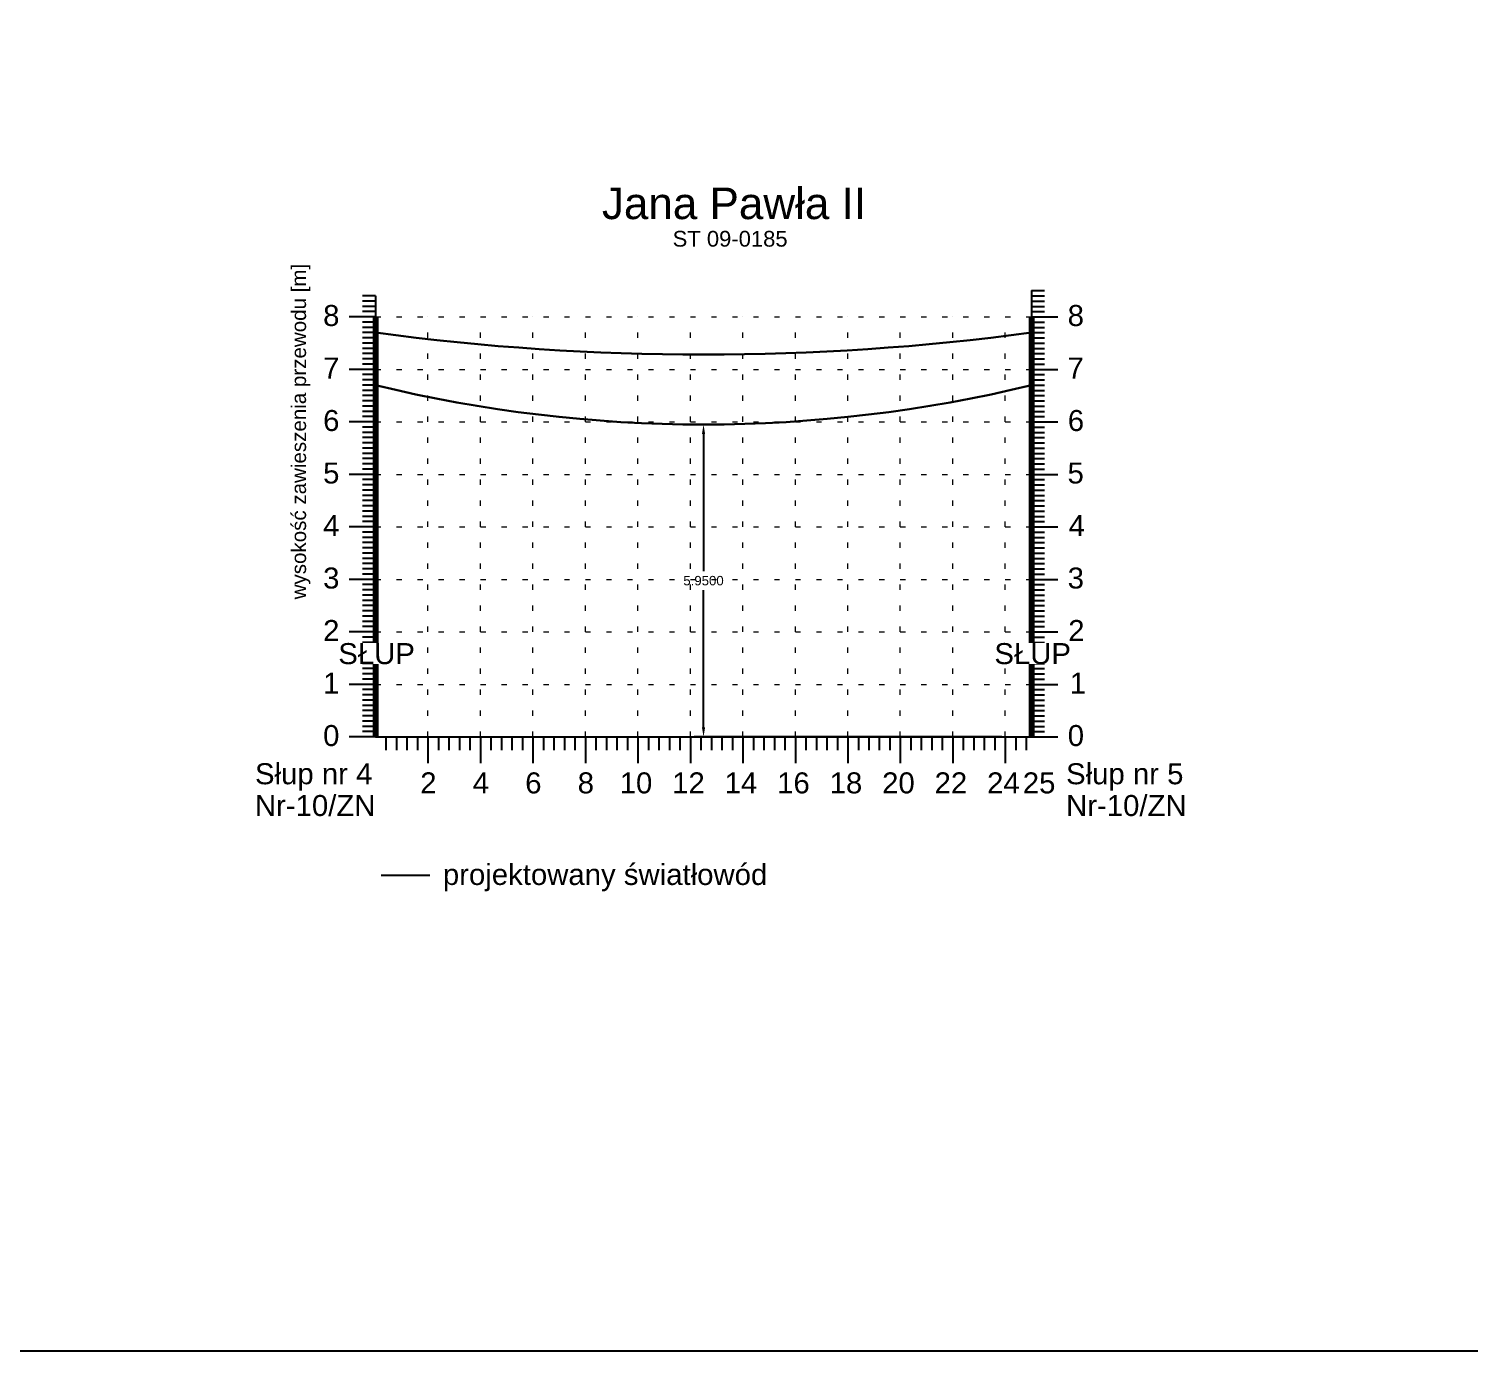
# Model space of a CAD drawing. Header units: metres. Extents: x -155 to 1812, y 681 to 886.
# Drawn here: x 416.51 to 443.95, y 800.52 to 825.71 of the extents above; entities that cross this region are included whole.
import ezdxf

# ---------------------------------------------------------------- set-up
doc = ezdxf.new("R2010")
doc.units = ezdxf.units.M
doc.header["$MEASUREMENT"] = 0
doc.linetypes.add('ACAD_ISO07W100', pattern=[3, 0, -3])
doc.layers.add('ramka', color=7, linetype='Continuous', plot=False)
doc.styles.get("Standard").update_dxf_attribs({"font": 'arial.ttf'})
doc.dimstyles.get("Standard").update_dxf_attribs({"dimtxt": 0.18, "dimasz": 0.18, "dimexe": 0.18, "dimexo": 0.0625, "dimgap": 0.09, "dimtad": 0, "dimtih": 1, "dimtoh": 1, "dimdec": 4, "dimzin": 0, "dimdsep": 46, "dimtxsty": 'Standard', "dimcen": 0.09, "dimadec": 0, "dimazin": 0, "dimtfac": 1, "dimtdec": 4, "dimtofl": 0, "dimtmove": 0, "dimatfit": 3, "dimfxl": 1, "dimtolj": 1, "dimtzin": 0, "dimarcsym": 0})

# ---------------------------------------------------------------- blocks, each defined once
blk = doc.blocks.new('*D282')
at = {"color": 0, "lineweight": -2}
for p, q in [((429.303, 818.171), (429.186, 818.171)), ((429.366, 817.991), (429.366, 815.378)), ((429.366, 812.401), (429.366, 815.014)), ((435.053, 812.221), (429.186, 812.221))]:
    blk.add_line(p, q, dxfattribs=at)
at = {"color": 0}
for points in [[(429.396, 817.991), (429.336, 817.991), (429.366, 818.171)], [(429.336, 812.401), (429.396, 812.401), (429.366, 812.221)]]:
    blk.add_solid(points, dxfattribs=at)
at = {"layer": 'Defpoints', "color": 0}
for p in [(429.366, 818.171), (429.366, 812.221), (435.116, 812.221)]:
    blk.add_point(p, dxfattribs=at)
at = {"color": 0, "lineweight": 25, "insert": (429.366, 815.196), "char_height": 0.18, "attachment_point": 5}
blk.add_mtext('\\A1;5.9500', dxfattribs=at)

msp = doc.modelspace()

# ---------------------------------------------------------------- linework, layer by layer
for p, q in [((423.11577, 820.62103), (422.86577, 820.62103)), ((423.11577, 820.62103), (422.86577, 820.62103)), ((423.11577, 820.62103), (423.11577, 812.22103)), ((435.61577, 820.72103), (435.61577, 812.22103)), ((435.61577, 820.72103), (435.86577, 820.72103)), ((435.61577, 820.72103), (435.86577, 820.72103)), ((435.61577, 820.62103), (435.86577, 820.62103)), ((435.61577, 820.62103), (435.86577, 820.62103)), ((423.11577, 820.52103), (422.86577, 820.52103)), ((423.11577, 820.52103), (422.86577, 820.52103)), ((423.11577, 820.42103), (422.86577, 820.42103)), ((423.11577, 820.42103), (422.86577, 820.42103)), ((423.11577, 820.32103), (422.86577, 820.32103)), ((423.11577, 820.32103), (422.86577, 820.32103)), ((435.61577, 820.52103), (435.86577, 820.52103)), ((435.61577, 820.52103), (435.86577, 820.52103)), ((435.61577, 820.42103), (435.86577, 820.42103)), ((435.61577, 820.42103), (435.86577, 820.42103)), ((435.61577, 820.32103), (435.86577, 820.32103)), ((435.61577, 820.32103), (435.86577, 820.32103)), ((423.11577, 820.22103), (422.61577, 820.22103)), ((423.11577, 820.22103), (422.61577, 820.22103)), ((423.11577, 820.22103), (422.61577, 820.22103)), ((423.11577, 820.22103), (422.61577, 820.22103)), ((423.11577, 820.12103), (422.86577, 820.12103)), ((423.11577, 820.02103), (422.86577, 820.02103)), ((435.61577, 820.22103), (436.11577, 820.22103)), ((435.61577, 820.22103), (436.11577, 820.22103)), ((435.61577, 820.22103), (436.11577, 820.22103)), ((435.61577, 820.22103), (436.11577, 820.22103)), ((435.61577, 820.12103), (435.86577, 820.12103)), ((435.61577, 820.02103), (435.86577, 820.02103)), ((423.11577, 819.92103), (422.86577, 819.92103)), ((423.11577, 819.82103), (422.86577, 819.82103)), ((435.61577, 819.92103), (435.86577, 819.92103)), ((435.61577, 819.82103), (435.86577, 819.82103)), ((423.11577, 819.72103), (422.86577, 819.72103)), ((423.11577, 819.62103), (422.86577, 819.62103)), ((423.11577, 819.52103), (422.86577, 819.52103)), ((435.61577, 819.72103), (435.86577, 819.72103)), ((435.61577, 819.62103), (435.86577, 819.62103)), ((435.61577, 819.52103), (435.86577, 819.52103)), ((423.11577, 819.22103), (422.61577, 819.22103)), ((423.11577, 819.22103), (422.61577, 819.22103)), ((423.11577, 819.42103), (422.86577, 819.42103)), ((423.11577, 819.32103), (422.86577, 819.32103)), ((435.61577, 819.42103), (435.86577, 819.42103)), ((435.61577, 819.32103), (435.86577, 819.32103)), ((435.61577, 819.22103), (436.11577, 819.22103)), ((435.61577, 819.22103), (436.11577, 819.22103)), ((423.11577, 819.12103), (422.86577, 819.12103)), ((423.11577, 819.02103), (422.86577, 819.02103)), ((423.11577, 818.92103), (422.86577, 818.92103)), ((435.61577, 819.12103), (435.86577, 819.12103)), ((435.61577, 819.02103), (435.86577, 819.02103)), ((435.61577, 818.92103), (435.86577, 818.92103)), ((423.11577, 818.82103), (422.86577, 818.82103)), ((423.11577, 818.72103), (422.86577, 818.72103)), ((435.61577, 818.82103), (435.86577, 818.82103)), ((435.61577, 818.72103), (435.86577, 818.72103)), ((423.11577, 818.62103), (422.86577, 818.62103)), ((423.11577, 818.52103), (422.86577, 818.52103)), ((423.11577, 818.42103), (422.86577, 818.42103)), ((435.61577, 818.62103), (435.86577, 818.62103)), ((435.61577, 818.52103), (435.86577, 818.52103)), ((435.61577, 818.42103), (435.86577, 818.42103)), ((423.11577, 818.22103), (422.61577, 818.22103)), ((423.11577, 818.22103), (422.61577, 818.22103)), ((423.11577, 818.32103), (422.86577, 818.32103)), ((423.11577, 818.12103), (422.86577, 818.12103)), ((435.61577, 818.32103), (435.86577, 818.32103)), ((435.61577, 818.22103), (436.11577, 818.22103)), ((435.61577, 818.22103), (436.11577, 818.22103)), ((435.61577, 818.12103), (435.86577, 818.12103)), ((423.11577, 818.02103), (422.86577, 818.02103)), ((423.11577, 817.92103), (422.86577, 817.92103)), ((423.11577, 817.82103), (422.86577, 817.82103)), ((435.61577, 818.02103), (435.86577, 818.02103)), ((435.61577, 817.92103), (435.86577, 817.92103)), ((435.61577, 817.82103), (435.86577, 817.82103)), ((423.11577, 817.72103), (422.86577, 817.72103)), ((423.11577, 817.62103), (422.86577, 817.62103)), ((435.61577, 817.72103), (435.86577, 817.72103)), ((435.61577, 817.62103), (435.86577, 817.62103)), ((423.11577, 817.52103), (422.86577, 817.52103)), ((423.11577, 817.42103), (422.86577, 817.42103)), ((423.11577, 817.32103), (422.86577, 817.32103)), ((435.61577, 817.52103), (435.86577, 817.52103)), ((435.61577, 817.42103), (435.86577, 817.42103)), ((435.61577, 817.32103), (435.86577, 817.32103)), ((423.11577, 817.22103), (422.61577, 817.22103)), ((423.11577, 817.22103), (422.61577, 817.22103)), ((423.11577, 817.12103), (422.86577, 817.12103)), ((423.11577, 817.02103), (422.86577, 817.02103)), ((435.61577, 817.22103), (436.11577, 817.22103)), ((435.61577, 817.22103), (436.11577, 817.22103)), ((435.61577, 817.12103), (435.86577, 817.12103)), ((435.61577, 817.02103), (435.86577, 817.02103)), ((423.11577, 816.92103), (422.86577, 816.92103)), ((423.11577, 816.82103), (422.86577, 816.82103)), ((423.11577, 816.72103), (422.86577, 816.72103)), ((435.61577, 816.92103), (435.86577, 816.92103)), ((435.61577, 816.82103), (435.86577, 816.82103)), ((435.61577, 816.72103), (435.86577, 816.72103)), ((423.11577, 816.62103), (422.86577, 816.62103)), ((423.11577, 816.52103), (422.86577, 816.52103)), ((435.61577, 816.62103), (435.86577, 816.62103)), ((435.61577, 816.52103), (435.86577, 816.52103)), ((423.11577, 816.22103), (422.61577, 816.22103)), ((423.11577, 816.22103), (422.61577, 816.22103)), ((423.11577, 816.42103), (422.86577, 816.42103)), ((423.11577, 816.32103), (422.86577, 816.32103)), ((435.61577, 816.42103), (435.86577, 816.42103)), ((435.61577, 816.32103), (435.86577, 816.32103)), ((435.61577, 816.22103), (436.11577, 816.22103)), ((435.61577, 816.22103), (436.11577, 816.22103)), ((423.11577, 816.12103), (422.86577, 816.12103)), ((423.11577, 816.02103), (422.86577, 816.02103)), ((423.11577, 815.92103), (422.86577, 815.92103)), ((435.61577, 816.12103), (435.86577, 816.12103)), ((435.61577, 816.02103), (435.86577, 816.02103)), ((435.61577, 815.92103), (435.86577, 815.92103)), ((423.11577, 815.82103), (422.86577, 815.82103)), ((423.11577, 815.72103), (422.86577, 815.72103)), ((423.11577, 815.62103), (422.86577, 815.62103)), ((435.61577, 815.82103), (435.86577, 815.82103)), ((435.61577, 815.72103), (435.86577, 815.72103)), ((435.61577, 815.62103), (435.86577, 815.62103)), ((423.11577, 815.52103), (422.86577, 815.52103)), ((423.11577, 815.42103), (422.86577, 815.42103)), ((435.61577, 815.52103), (435.86577, 815.52103)), ((435.61577, 815.42103), (435.86577, 815.42103)), ((423.11577, 815.22103), (422.61577, 815.22103)), ((423.11577, 815.22103), (422.61577, 815.22103)), ((423.11577, 815.32103), (422.86577, 815.32103)), ((423.11577, 815.12103), (422.86577, 815.12103)), ((435.61577, 815.32103), (435.86577, 815.32103)), ((435.61577, 815.22103), (436.11577, 815.22103)), ((435.61577, 815.22103), (436.11577, 815.22103)), ((435.61577, 815.12103), (435.86577, 815.12103)), ((423.11577, 815.02103), (422.86577, 815.02103)), ((423.11577, 814.92103), (422.86577, 814.92103)), ((423.11577, 814.82103), (422.86577, 814.82103)), ((435.61577, 815.02103), (435.86577, 815.02103)), ((435.61577, 814.92103), (435.86577, 814.92103)), ((435.61577, 814.82103), (435.86577, 814.82103)), ((423.11577, 814.72103), (422.86577, 814.72103)), ((423.11577, 814.62103), (422.86577, 814.62103)), ((423.11577, 814.52103), (422.86577, 814.52103)), ((435.61577, 814.72103), (435.86577, 814.72103)), ((435.61577, 814.62103), (435.86577, 814.62103)), ((435.61577, 814.52103), (435.86577, 814.52103)), ((423.11577, 814.42103), (422.86577, 814.42103)), ((423.11577, 814.32103), (422.86577, 814.32103)), ((435.61577, 814.42103), (435.86577, 814.42103)), ((435.61577, 814.32103), (435.86577, 814.32103)), ((423.11577, 814.22103), (422.61577, 814.22103)), ((423.11577, 814.22103), (422.61577, 814.22103)), ((423.11577, 814.12103), (422.86577, 814.12103)), ((423.11577, 814.02103), (422.86577, 814.02103)), ((435.61577, 814.22103), (436.11577, 814.22103)), ((435.61577, 814.22103), (436.11577, 814.22103)), ((435.61577, 814.12103), (435.86577, 814.12103)), ((435.61577, 814.02103), (435.86577, 814.02103)), ((423.11577, 813.92103), (422.86577, 813.92103)), ((423.11577, 813.82103), (422.86577, 813.82103)), ((423.11577, 813.72103), (422.86577, 813.72103)), ((435.61577, 813.92103), (435.86577, 813.92103)), ((435.61577, 813.82103), (435.86577, 813.82103)), ((435.61577, 813.72103), (435.86577, 813.72103)), ((423.11577, 813.62103), (422.86577, 813.62103)), ((423.11577, 813.52103), (422.86577, 813.52103)), ((423.11577, 813.42103), (422.86577, 813.42103)), ((435.61577, 813.62103), (435.86577, 813.62103)), ((435.61577, 813.52103), (435.86577, 813.52103)), ((435.61577, 813.42103), (435.86577, 813.42103)), ((423.11577, 813.22103), (422.61577, 813.22103)), ((423.11577, 813.22103), (422.61577, 813.22103)), ((423.11577, 813.32103), (422.86577, 813.32103)), ((435.61577, 813.32103), (435.86577, 813.32103)), ((435.61577, 813.22103), (436.11577, 813.22103)), ((435.61577, 813.22103), (436.11577, 813.22103)), ((423.11577, 813.12103), (422.86577, 813.12103)), ((423.11577, 813.02103), (422.86577, 813.02103)), ((423.11577, 812.92103), (422.86577, 812.92103)), ((435.61577, 813.12103), (435.86577, 813.12103)), ((435.61577, 813.02103), (435.86577, 813.02103)), ((435.61577, 812.92103), (435.86577, 812.92103)), ((423.11577, 812.82103), (422.86577, 812.82103)), ((423.11577, 812.72103), (422.86577, 812.72103)), ((423.11577, 812.62103), (422.86577, 812.62103)), ((435.61577, 812.82103), (435.86577, 812.82103)), ((435.61577, 812.72103), (435.86577, 812.72103)), ((435.61577, 812.62103), (435.86577, 812.62103)), ((423.11577, 812.52103), (422.86577, 812.52103)), ((423.11577, 812.42103), (422.86577, 812.42103)), ((435.61577, 812.52103), (435.86577, 812.52103)), ((435.61577, 812.42103), (435.86577, 812.42103)), ((423.11577, 812.22103), (422.61577, 812.22103)), ((423.11577, 812.32103), (422.86577, 812.32103)), ((423.11577, 812.22103), (422.86577, 812.22103)), ((423.11577, 812.22103), (436.11577, 812.22103)), ((423.31577, 812.22103), (423.31577, 811.97103)), ((423.51577, 812.22103), (423.51577, 811.97103)), ((423.71577, 812.22103), (423.71577, 811.97103)), ((423.91577, 812.22103), (423.91577, 811.97103)), ((424.11577, 812.22103), (424.11577, 811.72103)), ((424.31577, 812.22103), (424.31577, 811.97103)), ((424.51577, 812.22103), (424.51577, 811.97103)), ((424.71577, 812.22103), (424.71577, 811.97103)), ((424.91577, 812.22103), (424.91577, 811.97103)), ((425.11577, 812.22103), (425.11577, 811.72103)), ((425.31577, 812.22103), (425.31577, 811.97103)), ((425.51577, 812.22103), (425.51577, 811.97103)), ((425.71577, 812.22103), (425.71577, 811.97103)), ((425.91577, 812.22103), (425.91577, 811.97103)), ((426.11577, 812.22103), (426.11577, 811.72103)), ((426.31577, 812.22103), (426.31577, 811.97103)), ((426.51577, 812.22103), (426.51577, 811.97103)), ((426.71577, 812.22103), (426.71577, 811.97103)), ((426.91577, 812.22103), (426.91577, 811.97103)), ((427.11577, 812.22103), (427.11577, 811.72103)), ((427.31577, 812.22103), (427.31577, 811.97103)), ((427.51577, 812.22103), (427.51577, 811.97103)), ((427.71577, 812.22103), (427.71577, 811.97103)), ((427.91577, 812.22103), (427.91577, 811.97103)), ((428.11577, 812.22103), (428.11577, 811.72103)), ((428.31577, 812.22103), (428.31577, 811.97103)), ((428.51577, 812.22103), (428.51577, 811.97103)), ((428.71577, 812.22103), (428.71577, 811.97103)), ((428.91577, 812.22103), (428.91577, 811.97103)), ((429.11577, 812.22103), (429.11577, 811.72103)), ((429.31577, 812.22103), (429.31577, 811.97103)), ((429.51577, 812.22103), (429.51577, 811.97103)), ((429.71577, 812.22103), (429.71577, 811.97103)), ((429.91577, 812.22103), (429.91577, 811.97103)), ((430.11577, 812.22103), (430.11577, 811.72103)), ((430.31577, 812.22103), (430.31577, 811.97103)), ((430.51577, 812.22103), (430.51577, 811.97103)), ((430.71577, 812.22103), (430.71577, 811.97103)), ((430.91577, 812.22103), (430.91577, 811.97103)), ((431.11577, 812.22103), (431.11577, 811.72103)), ((431.31577, 812.22103), (431.31577, 811.97103)), ((431.51577, 812.22103), (431.51577, 811.97103)), ((431.71577, 812.22103), (431.71577, 811.97103)), ((431.91577, 812.22103), (431.91577, 811.97103)), ((432.11577, 812.22103), (432.11577, 811.72103)), ((432.31577, 812.22103), (432.31577, 811.97103)), ((432.51577, 812.22103), (432.51577, 811.97103)), ((432.71577, 812.22103), (432.71577, 811.97103)), ((432.91577, 812.22103), (432.91577, 811.97103)), ((433.11577, 812.22103), (433.11577, 811.72103)), ((433.31577, 812.22103), (433.31577, 811.97103)), ((433.51577, 812.22103), (433.51577, 811.97103)), ((433.71577, 812.22103), (433.71577, 811.97103)), ((433.91577, 812.22103), (433.91577, 811.97103)), ((434.11577, 812.22103), (434.11577, 811.72103)), ((434.31577, 812.22103), (434.31577, 811.97103)), ((434.51577, 812.22103), (434.51577, 811.97103)), ((434.71577, 812.22103), (434.71577, 811.97103)), ((434.91577, 812.22103), (434.91577, 811.97103)), ((435.11577, 812.22103), (435.11577, 811.72103)), ((435.31577, 812.22103), (435.31577, 811.97103)), ((435.51577, 812.22103), (435.51577, 811.97103)), ((435.61577, 812.32103), (435.86577, 812.32103)), ((435.61577, 812.22103), (436.11577, 812.22103)), ((435.61577, 812.22103), (435.86577, 812.22103))]:
    msp.add_line(p, q)
at = {"linetype": 'ACAD_ISO07W100', "lineweight": 15, "ltscale": 0.1}
for p, q in [((435.61577, 812.22103), (435.61577, 820.72103)), ((435.61577, 812.22103), (435.61577, 820.72103)), ((423.11577, 820.22103), (436.11577, 820.22103)), ((423.11577, 812.22103), (423.11577, 820.22103)), ((424.11577, 812.22103), (424.11577, 820.22103)), ((425.11577, 812.22103), (425.11577, 820.22103)), ((426.11577, 812.22103), (426.11577, 820.22103)), ((427.11577, 812.22103), (427.11577, 820.22103)), ((428.11577, 812.22103), (428.11577, 820.22103)), ((429.11577, 812.22103), (429.11577, 820.22103)), ((430.11577, 812.22103), (430.11577, 820.22103)), ((431.11577, 812.22103), (431.11577, 820.22103)), ((432.11577, 812.22103), (432.11577, 820.22103)), ((433.11577, 812.22103), (433.11577, 820.22103)), ((434.11577, 812.22103), (434.11577, 820.22103)), ((435.11577, 812.22103), (435.11577, 820.22103)), ((435.61577, 812.22103), (435.61577, 820.22103)), ((423.11577, 819.22103), (436.11577, 819.22103)), ((423.11577, 818.22103), (436.11577, 818.22103)), ((423.11577, 817.22103), (436.11577, 817.22103)), ((423.11577, 816.22103), (436.11577, 816.22103)), ((423.11577, 815.22103), (436.11577, 815.22103)), ((423.11577, 814.22103), (436.11577, 814.22103)), ((423.11577, 813.22103), (436.11577, 813.22103))]:
    msp.add_line(p, q, dxfattribs=at)
at = {"lineweight": 100}
for p, q in [((423.11577, 820.22103), (423.11577, 812.22103)), ((435.61577, 820.22103), (435.61577, 812.22103))]:
    msp.add_line(p, q, dxfattribs=at)
at = {"color": 3, "lineweight": 25}
msp.add_line((423.22133, 809.59082), (424.15191, 809.59082), dxfattribs=at)
at = {"lineweight": 25}
msp.add_lwpolyline([(414.54271, 830.52182), (444.54271, 830.52182), (444.54271, 800.52182), (414.54271, 800.52182), (414.54271, 830.52182)], dxfattribs=at)
at = {"lineweight": 30}
msp.add_arc((429.36577, 866.33114), 46.82906, 262.330182, 277.669818, dxfattribs=at)
at = {"color": 3, "lineweight": 30}
msp.add_arc((429.36577, 844.5877), 26.41667, 256.314453, 283.685547, dxfattribs=at)
at = {"layer": 'ramka'}
msp.add_line((423.11577, 812.22103), (429.96577, 812.22103), dxfattribs=at)

# ---------------------------------------------------------------- texts
for s, height, p in [('ST 09-0185 ', 0.3, (428.77813, 821.55854)), ('8', 0.4, (422.11852, 820.04694)), ('8', 0.4, (436.30416, 820.04694)), ('7', 0.4, (422.11852, 819.04694)), ('7', 0.4, (436.30116, 819.04694)), ('6', 0.4, (422.11852, 818.04694)), ('6', 0.4, (436.30689, 818.04694)), ('5', 0.4, (422.11852, 817.04694)), ('5', 0.4, (436.30144, 817.04694)), ('4', 0.4, (422.11852, 816.04694)), ('4', 0.4, (436.32217, 816.04694)), ('3', 0.4, (422.11852, 815.04694)), ('3', 0.4, (436.30416, 815.04694)), ('2', 0.4, (422.11852, 814.04694)), ('2', 0.4, (436.31535, 814.04694)), ('1', 0.4, (422.11852, 813.04694)), ('1', 0.4, (436.344, 813.04694)), ('0', 0.4, (422.11852, 812.04694)), ('0', 0.4, (436.3058, 812.04694)), ('Słup nr 4', 0.4, (420.82053, 811.31912)), ('2', 0.4, (423.96896, 811.14536)), ('4', 0.4, (424.96896, 811.14536)), ('6', 0.4, (425.96896, 811.14536)), ('8', 0.4, (426.96896, 811.14536)), ('10', 0.4, (427.76896, 811.14536)), ('12', 0.4, (428.76896, 811.14536)), ('14', 0.4, (429.76896, 811.14536)), ('16', 0.4, (430.76896, 811.14536)), ('18', 0.4, (431.76896, 811.14536)), ('20', 0.4, (432.76896, 811.14536)), ('22', 0.4, (433.76896, 811.14536)), ('24', 0.4, (434.76896, 811.14536)), ('25', 0.4, (435.44902, 811.14536)), ('Słup nr 5', 0.4, (436.27372, 811.31912)), ('Nr-10/ZN', 0.4, (420.81888, 810.71423)), ('Nr-10/ZN', 0.4, (436.27372, 810.71423)), ('projektowany światłowód', 0.4, (424.40067, 809.40105))]:
    msp.add_text(s, height=height).set_placement(p)
at = {"lineweight": 25, "insert": (429.94652, 822.37874), "char_height": 0.6, "width": 9.5967258, "attachment_point": 5}
msp.add_mtext('Jana Pawła II', dxfattribs=at)

# ---------------------------------------------------------------- dimensions: what is measured, and where the dimension line sits
at = {"lineweight": 25}
dim = msp.add_linear_dim(base=(429.36577, 812.22103), p1=(429.36577, 818.17103), p2=(435.11577, 812.22103), angle=90, dimstyle='Standard', dxfattribs=at)
dim.commit()
dim.dimension.update_dxf_attribs({"geometry": '*D282', "text_midpoint": (429.36577, 815.19603)})

# ---------------------------------------------------------------- next in the draw order: texts
at = {"lineweight": 18, "insert": (421.51301, 814.8409), "char_height": 0.28, "attachment_point": 1, "rotation": 90, "bg_fill": 3, "box_fill_scale": 1, "bg_fill_color": 256, "bg_fill_transparency": 0}
msp.add_mtext_dynamic_manual_height_columns('wysokość zawieszenia przewodu [m]', width=9.2804774, gutter_width=2, heights=[-0.36385], dxfattribs=at)
at = {"lineweight": 18, "char_height": 0.4, "attachment_point": 1, "bg_fill": 3, "box_fill_scale": 1, "bg_fill_color": 256, "bg_fill_transparency": 0}
for insert in [(422.40767, 814.00724), (434.90767, 814.00724)]:
    msp.add_mtext_dynamic_manual_height_columns('SŁUP', width=1.5368437, gutter_width=2, heights=[-0.41364], dxfattribs=dict(at, insert=insert))

doc.saveas('drawing.dxf')
